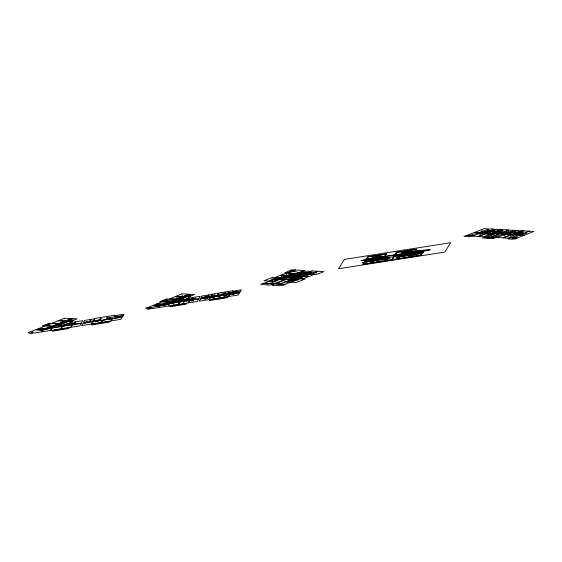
<?xml version="1.0" encoding="UTF-8"?>
<svg xmlns="http://www.w3.org/2000/svg" width="562" height="562" viewBox="0 0 562 562"><rect width="100%" height="100%" fill="white"/><g stroke="black" fill="none" stroke-linecap="round" stroke-linejoin="round"><path stroke-width="0.84" d="M504.29 236.054L505.252 233.399L508.722 231.418M182.397 295.247L181.287 298.022L169.766 300.298L163.774 300.403M189.893 298.689L184.926 300.621L182.376 304.471M213.799 299.511L214.586 297.755L210.694 296.884L204.589 296.518M84.743 322.209L84.377 322.883L86.393 322.567L86.759 321.893M89.716 321.352L90.763 319.427L84.483 320.424L83.436 322.349L87.124 321.759M90.032 321.302L91.079 319.378L94.641 318.823L93.594 320.74M92.702 321.85L91.543 323.986L81.694 325.546L82.86 323.41L102.333 320.319L101.167 322.462L91.859 323.937L93.018 321.801M93.91 320.684L95.175 318.359L100.942 317.446L99.193 320.656L95.414 321.352M116.629 316.532L115.765 318.127L109.611 319.012M116.868 316.497L122.987 315.795M186.942 299.876L187.371 299.089L184.469 299.56L182.545 300.551M187.258 299.827L188.115 298.246L192.527 297.544L191.663 299.146M191.972 299.096L192.843 297.495L200.177 296.336L198.843 298.787L192.794 299.75L193.258 298.815M192.899 299.026L192.478 299.799L177.402 302.187L177.775 301.274L193.23 298.907M229.605 294.383L228.432 296.539L218.976 298.043L220.135 295.9L239.637 292.802L238.316 294.973L228.671 296.504L229.844 294.348M235.057 292.331L233.602 293.512L239.798 292.528L241.449 289.816L233.111 291.137L232.352 292.388L240.473 291.418M88.599 322.433L86.71 322.518L87.075 321.843L99.678 319.771M110.208 317.551L109.295 319.061L99.98 320.537L101.729 317.319L107.497 316.406L106.225 318.886M109.583 319.174L110.524 317.502M114.627 316.799L115.161 315.191L108.276 316.287L106.963 318.696L109.801 318.225M114.866 316.757L115.624 315.507L123.963 314.186L122.312 316.905L116.116 317.881L117.563 316.708L122.952 315.851M116.924 316.49L107.342 318.008M227.069 294.797L228.017 293.132L234.122 292.163L233.251 293.75M376.083 257.832L377.664 255.373M375.838 259.89L376.322 259.117M380.734 257.199L366.663 259.307L368.215 256.855L385.946 254.073L384.394 256.525M381.668 258.541L393.541 256.679M381.816 258.569L381.148 259.63L374.714 260.642L375.079 260.058L378.851 259.405M382.055 258.534L381.38 259.595L387.232 258.675L387.906 257.614M389.635 257.347L387.878 257.993L386.22 260.613L391.581 259.777L394.58 255.036L376.456 257.881L375.634 259.187L379.371 258.583M398.142 256.012L397.875 256.427L399.371 256.188L397.713 258.815L392.417 259.644L395.409 254.902L399.357 254.284L398.943 255.232L399.561 254.249L413.681 252.022L412.571 253.378L408.953 253.947L411.897 253.532L411.405 254.305L408.426 254.769L408.946 253.574L408.131 254.867L412.016 254.256L411.644 254.846L405.328 255.836L406.129 254.705L394.334 256.609M400.27 254.136L395.486 254.783L397.039 252.338L416.105 249.345L414.566 251.783L405.132 253.258L406.677 250.821L405.062 253.364M399.863 255.738L399.196 256.799L405.047 255.886L405.715 254.825M403.481 257.066L405.216 254.34L415.943 252.928L421.261 251.636M300.08 274.446L300.494 273.792L305.285 271.938M222.889 298.057L224.294 296.216L236.995 291.214M381.619 260.494L384.366 257.558L389.902 258.717L361.085 260.62L381.057 255.963L384.366 257.558L384.647 258.604M286.873 274.298L283.691 277.459L275.197 281.541L267.287 284.203M486.081 237.775L496.892 232.921L498.768 231.059M519.478 232.155L517.412 234.094L510.359 236.398M299.012 276.209C293.139 281.976 284.843 280.874 278.092 284.815M488.083 230.265L479.604 234.67M402.455 255.815L405.216 254.34L410.162 254.15M164.42 305.686L173.419 301.091M204.687 299.328L214.916 294.692M303.606 274.811L295.984 278.176L284.154 282.04M71.353 319.118L72.414 318.675L77.163 318.837L73.77 320.2L68.297 320.052L72.414 318.675M189.9 294.298L185.783 295.675L191.256 295.823L194.649 294.467L189.9 294.298L188.867 294.727M512.432 238.513L517.49 236.426L517.412 234.094L514.56 232.492L505.252 233.399L491.56 238.084M497.953 232.401L500.658 231.333L499.955 231.291M522.597 231.642L517.286 233.504M518.508 233.581L521.213 232.513L520.503 232.471M270.68 281.19L269.879 281.056L275.513 278.864L278.134 279.012L277.199 279.37L278.155 279.426M272.261 281.281L273.455 281.253M299.722 272.43L297.066 273.462L298.113 273.525L292.303 275.563L294.839 275.703L300.01 273.603L307.702 274.038L309.648 273.28L299.679 272.345M296.019 276.869L300.579 275.338M298.071 277.073L302.272 275.436M286.817 281.969L291.502 280.15L295.97 280.017L290.435 282.166L286.423 282.04L292.184 279.799L285.988 279.454L275.176 283.662L285.159 284.224L290.224 282.25M487.816 231.607L487.317 231.797L489.748 231.937L496.323 229.359L491.841 229.893M496.794 232.331L502.224 230.413L501.297 230.364M512.389 231.017L506.713 232.907L502.772 232.682L509.439 230.09L515.052 230.406L508.027 232.97L510.345 233.104L517.363 230.357L515.565 230.251L513.324 231.13M514.947 233.37L522.063 230.603L523.868 230.708L523.489 230.856M521.606 231.586L522.646 231.642M468.504 236.026L474.061 234.003L491.574 230.659M293.027 274.235L274.277 280.115L275.197 281.541M370.33 262.264L384.366 257.558L361.085 260.62M367.211 261.435L372.177 259.806L384.366 257.558L377.587 259.265M190.279 295.085L181.287 298.022L176.061 297.776M147.968 308.475L169.338 303.101L183.535 298.858L185.151 299.82M485.701 235.007L496.892 232.921L503.145 231.101M523.7 232.275L517.412 234.094L526.903 233.16M296.118 275.984L290.273 277.572L283.691 277.459L271.179 279.159M290.217 275.731L283.691 277.459L281.344 276.448M203.058 298.015L210.694 296.884L221.723 294.158L226.057 293.75M188.656 296.258L181.287 298.022L183.535 298.858L184.926 300.621L193.658 300.916M397.116 255.015L405.216 254.34L401.099 252.823L410.618 251.305L430.197 249.774L395.915 257.775L405.216 254.34L414.791 255.296M505.252 233.399L512.361 231.755M184.926 300.621L196.068 298.064M308.152 275.394L295.984 278.176L290.273 277.572L300.494 273.792L312.247 272.134M302.145 275.478C297.965 277.361 293.42 277.024 289.36 279.462L296.371 279.862L299.258 278.731L296.322 278.569M227.287 293.856L224.456 294.326L225.769 291.91L232.654 290.821L232.422 291.242L232.879 291.172L232.113 292.423L224.863 293.575M227.245 293.933L223.634 294.523L224.99 292.036L219.215 292.95L217.466 296.16L226.781 294.685L227.701 293.181L224.828 293.631M106.218 318.893L109.752 318.303M217.164 295.401L211.396 296.315L212.661 293.989L218.435 293.076L216.686 296.286L204.203 298.141L204.568 297.467L217.122 295.479M394.847 255.801L398.823 255.127M372.149 257.34L381.057 255.963M237.129 292.493L221.723 294.158M157.599 304.716L169.338 303.101L173.862 304.042L174.136 305.791M401.099 252.823L430.197 249.774M302.546 277.579L295.984 278.176L297.923 280.621M367.492 260.108L372.177 259.806M316.624 272.942L300.494 273.792L296.132 271.727L289.746 271.256M163.113 302.848L169.338 303.101M521.677 231.614L523.503 230.891L529.172 231.207M502.807 229.718L501.072 229.619L494.448 232.197L501.971 232.626L508.61 230.041C508.729 229.078 498.269 230.406 501.936 230.455M488.54 228.987L484.1 228.671L474.918 232.247L478.227 232.422L477.637 232.654C483.327 232.204 488.35 227.399 494.405 229.254L487.816 231.6M489.6 230.715L486.123 231.741L482.175 231.516M482.041 231.565L489.621 231.987L487.205 232.928L479.653 232.499M522.498 233.806L514.82 233.42L512.453 234.347L520.04 234.761M480.615 232.914L474.721 232.324L467.472 235.148L473.942 235.506M492.79 233.574L487.458 233.026L478.557 236.497C485.877 238.204 492.024 232.359 499.274 233.673L490.331 237.157L484.592 236.834M505.154 234.277L500.103 233.722L491.153 237.206C498.438 238.829 504.571 232.977 511.82 234.389L503.074 237.874L496.963 237.529M517.286 234.965L512.263 234.417L503.341 237.895C510.788 239.384 517.103 233.609 524.55 235.113L517.321 237.93L510.788 237.557M489.741 237.543L484.395 237.241L482.428 238.007L487.774 238.309L489.874 237.55L495.206 237.852L493.246 238.611L487.907 238.316M306.683 274.446L303.613 274.038L300.487 275.261L304.077 275.457M291.271 274.832L289.62 274.741L280.74 278.197L281.639 277.769L278.738 277.607L275.907 278.71L282.623 279.082L289.226 276.595L287.049 276.476L291.425 274.839L292.957 274.923L289.402 276.525L287.386 276.413M302.335 276.223L308.77 276.588L313.961 274.565L307.526 274.207L295.219 278.998M302.11 276.314L308.545 276.673L302.981 278.843L296.546 278.478M293.167 276.546L295.851 276.687M285.145 284.512L274.347 283.901L271.924 284.843L273.301 284.857L272.099 285.327L278.464 285.686L282.721 285.517L285.257 284.47M415.943 252.928L419.673 253.202M285.496 279.061L290.814 278.633L299.054 275.436C297.544 274.165 289.641 278.064 294.6 275.865L291.91 275.717L286.03 277.979L285.327 278.984M234.115 294.657L230.61 293.448L228.91 292.184M496.892 232.921L493.949 231.347L484.641 232.247L481.746 230.624M209.823 295.689L210.694 296.884M72.393 321.169L72.147 321.893L63.562 325.089L60.38 325.524L59.298 325.054L69.231 321.071L72.393 321.169M189.879 296.792L189.633 297.516L181.048 300.712L177.866 301.155L176.791 300.684L186.725 296.701L189.879 296.792M59.902 325.693L59.523 326.62L49.604 328.194L41.785 330.315L40.429 329.985L58.694 325.159L59.902 325.693M60.289 325.651L59.916 326.557L74.992 324.169L75.413 323.396L60.289 325.651M177.395 301.316L177.009 302.251L167.097 303.817L159.278 305.946L157.922 305.616L176.187 300.789L177.395 301.316M51.662 328.025L50.482 330.491L41.497 331.917L42.614 330.238L51.662 328.025M51.978 327.976L50.798 330.442L60.584 328.889L62.122 326.367L51.978 327.976M169.155 303.656L167.975 306.121L158.983 307.54L160.107 305.868L169.155 303.656M169.471 303.606L168.291 306.072L178.077 304.52L179.608 301.998L169.471 303.606M69.878 323.459L69.449 324.246L65.052 324.927L66.976 323.93L69.878 323.459M70.629 322.616L69.765 324.197L74.17 323.515L75.041 321.921L70.629 322.616M75.357 321.871L74.486 323.466L75.772 323.269L75.308 324.119L81.357 323.164L82.691 320.705L75.357 321.871M81.258 323.34L79.902 325.834L70.995 327.246L72.526 324.724L81.258 323.34M102.649 320.27L101.483 322.412L110.946 320.916L112.119 318.752L102.649 320.27M112.358 318.717L111.185 320.874L120.823 319.349L122.144 317.172L112.358 318.717M198.751 298.963L197.388 301.457L188.481 302.869L190.012 300.347L198.751 298.963M200.346 299.033L199.18 301.176L209.029 299.616L210.188 297.481L200.346 299.033M201.969 296.055L200.922 297.972L207.202 296.982L208.249 295.057L201.969 296.055M202.236 297.839L201.863 298.513L203.887 298.19L204.252 297.516L202.236 297.839M208.565 295.008L207.518 296.933L211.08 296.364L212.127 294.446L208.565 295.008M210.504 297.431L209.345 299.567L218.66 298.092L219.826 295.949L210.504 297.431M52.919 330.407L52.442 331.194L60.45 329.887L60.907 329.142L52.919 330.407M62.593 326.297L61.054 328.819L70.679 327.295L72.21 324.773L62.593 326.297M61.068 329.114L60.612 329.866L68.782 328.538L69.217 327.822L61.068 329.114M92.196 324.183L91.711 324.984L100.507 323.557L100.97 322.792L92.196 324.183M101.125 322.771L100.668 323.529L109.766 322.054L110.208 321.331L101.125 322.771M170.405 306.03L169.928 306.817L177.943 305.517L178.4 304.766L170.405 306.03M180.079 301.92L178.547 304.442L188.165 302.918L189.696 300.396L180.079 301.92M178.554 304.745L178.105 305.489L186.268 304.161L186.703 303.452L178.554 304.745M209.689 299.813L209.197 300.614L217.993 299.181L218.456 298.422L209.689 299.813M218.618 298.394L218.154 299.16L227.252 297.677L227.694 296.961L218.618 298.394M344.436 259.377L338.493 268.776L391.187 260.48L391.538 259.925L362.778 264.435L364.064 262.405L362.174 262.707L364.211 262.285L366.094 259.244L365.497 259.335L366.22 259.04L367.639 256.792L386.797 253.792L385.082 256.413L394.657 254.909L397.165 251.095L344.436 259.377M366.389 259.461L365.237 261.281L368.595 260.754L369.747 258.934L366.389 259.461M364.759 262.299L363.579 264.168L375.901 262.236L377.081 260.368L364.759 262.299M366.452 261.175L365.918 262.018L367.955 261.695L368.539 260.852L366.452 261.175M368.539 261.133L368.208 261.66L374.187 260.719L375.929 257.965L370.246 258.857L368.539 261.133M377.257 260.339L376.076 262.208L385.982 260.656L387.162 258.787L377.257 260.339M379.624 258.183L378.809 259.475L379.624 258.183M392.22 259.82L391.869 260.368L444.711 252.099L450.654 242.707L397.784 250.996L397.032 252.19L416.835 249.071L415.304 251.495L424.043 250.294L422.842 252.303L423.474 252.197L420.931 255.317L392.22 259.82M399.125 256.911L397.945 258.773L407.843 257.22L409.024 255.359L399.125 256.911M409.213 255.331L408.033 257.192L420.369 255.26L421.549 253.392L409.213 255.331M413.92 251.98L412.171 254.769L418.177 253.82L419.695 251.073L413.92 251.98M419.926 251.038L418.992 252.823L422.448 252.282L423.593 250.462L419.926 251.038M418.929 252.928L418.381 253.792L420.418 253.469L420.966 252.612L418.929 252.928M41.279 330.463L42.234 330.393L41.181 331.966L34.352 333.048L31.521 331.454L35.771 329.746L41.279 330.463M158.772 306.093L159.727 306.016L158.667 307.59L151.838 308.671L149.007 307.084L153.257 305.377L158.772 306.093M70.412 320.235L60.071 324.555L57.408 324.415L68.009 320.164L70.412 320.235M70.58 320.235L68.88 320.93L71.69 321.028L73.481 320.312L70.58 320.235M187.898 295.858L177.564 300.178L174.894 300.045L185.495 295.795L187.898 295.858M188.073 295.865L186.366 296.56L189.176 296.659L190.968 295.942L188.073 295.865M48.648 323.473L42.319 326.009L43.906 326.079L50.264 323.529L48.648 323.473M39.164 328.391L36.059 329.634L41.145 329.641L44.602 328.714L39.164 328.391M45.473 325.855L39.452 328.271L45.002 328.601L51.844 326.178L45.473 325.855M51.859 323.298L45.88 325.693L52.695 326.044L58.673 323.649L51.859 323.298M58.181 320.762L52.147 323.185L58.961 323.529L65.002 321.106L58.181 320.762M64.349 318.289L58.469 320.649L65.29 320.993L71.423 318.535L64.349 318.289M56.952 324.604L51.852 326.641L59.614 324.738L56.952 324.604M166.134 299.103L159.812 301.639L161.392 301.71L167.75 299.16L166.134 299.103M156.65 304.014L153.552 305.257L158.632 305.271L162.088 304.337L156.65 304.014M162.966 301.485L156.939 303.901L162.495 304.232L169.338 301.808L162.966 301.485M169.345 298.928L163.366 301.323L170.188 301.668L176.166 299.272L169.345 298.928M175.667 296.392L169.633 298.808L176.454 299.16L182.488 296.736L175.667 296.392M181.835 293.919L175.962 296.272L182.776 296.624L188.916 294.158L181.835 293.919M174.438 300.227L169.345 302.272L177.1 300.368L174.438 300.227M291.158 269.985L284.829 272.795L287.337 272.837L294.966 269.858L291.158 269.985M272.816 277.277L263.943 280.733L269.535 281.049L278.429 277.586L272.816 277.277M280.824 275.211L275.429 277.319L281.864 277.684L287.273 275.577L280.824 275.211M286.29 273.083L281.021 275.134L287.47 275.499L292.725 273.455L286.29 273.083M295.345 270.006L287.807 272.935L296.905 273.455L304.471 270.519L295.345 270.006M263.388 283.241L260.698 284.288L269.62 285.145L274.158 283.894L263.388 283.241M269.655 281.133L264.674 283.072L274.614 283.627L285.426 279.419L279.286 279.075L273.441 281.351L269.655 281.133M292.409 273.652L289.809 274.663L293.371 274.867L296.42 273.68L292.409 273.652M303.515 270.954L300.024 272.31L303.037 272.486L302.251 272.788L302.939 272.83L304.225 272.401L303.108 272.837L306.388 273.02L310.667 271.355L303.515 270.954M299.799 273.771L296.687 274.98L300.494 275.092L303.375 273.968L299.799 273.771M311.973 270.919L306.592 273.013L312.521 273.343L317.902 271.249L311.973 270.919M309.831 273.287L308.074 273.975L316.554 274.453L323.902 271.587L318.085 271.263L312.5 273.441L309.831 273.287M299.56 278.752L290.744 282.18L296.286 282.489L305.096 279.061L299.56 278.752M466.537 235.33L463.875 236.363L470.457 236.735L473.106 235.689L466.537 235.33M480.763 232.921L472.445 236.152L478.213 236.476L487.015 232.998L480.763 232.921M496.576 229.479L487.647 232.949L491.497 233.146L500.37 229.689L496.576 229.479M494.321 232.247L491.947 233.167L499.463 233.602L501.845 232.675L494.321 232.247M502.646 232.731L500.292 233.644L507.844 234.073L510.219 233.153L502.646 232.731M517.251 230.61L508.294 234.101L512.017 234.319L520.988 230.82L517.251 230.61M510.535 237.81L507.851 238.85C512.382 239.918 524.241 237.923 510.535 237.81M529.285 231.214L519.569 235L524.739 235.042L533.9 231.474L529.285 231.214M30.369 331.861L28.1 332.437L30.594 333.842L32.856 333.259L30.369 331.861M147.855 307.484L145.586 308.067L148.08 309.472L150.342 308.889L147.855 307.484"/></g></svg>
